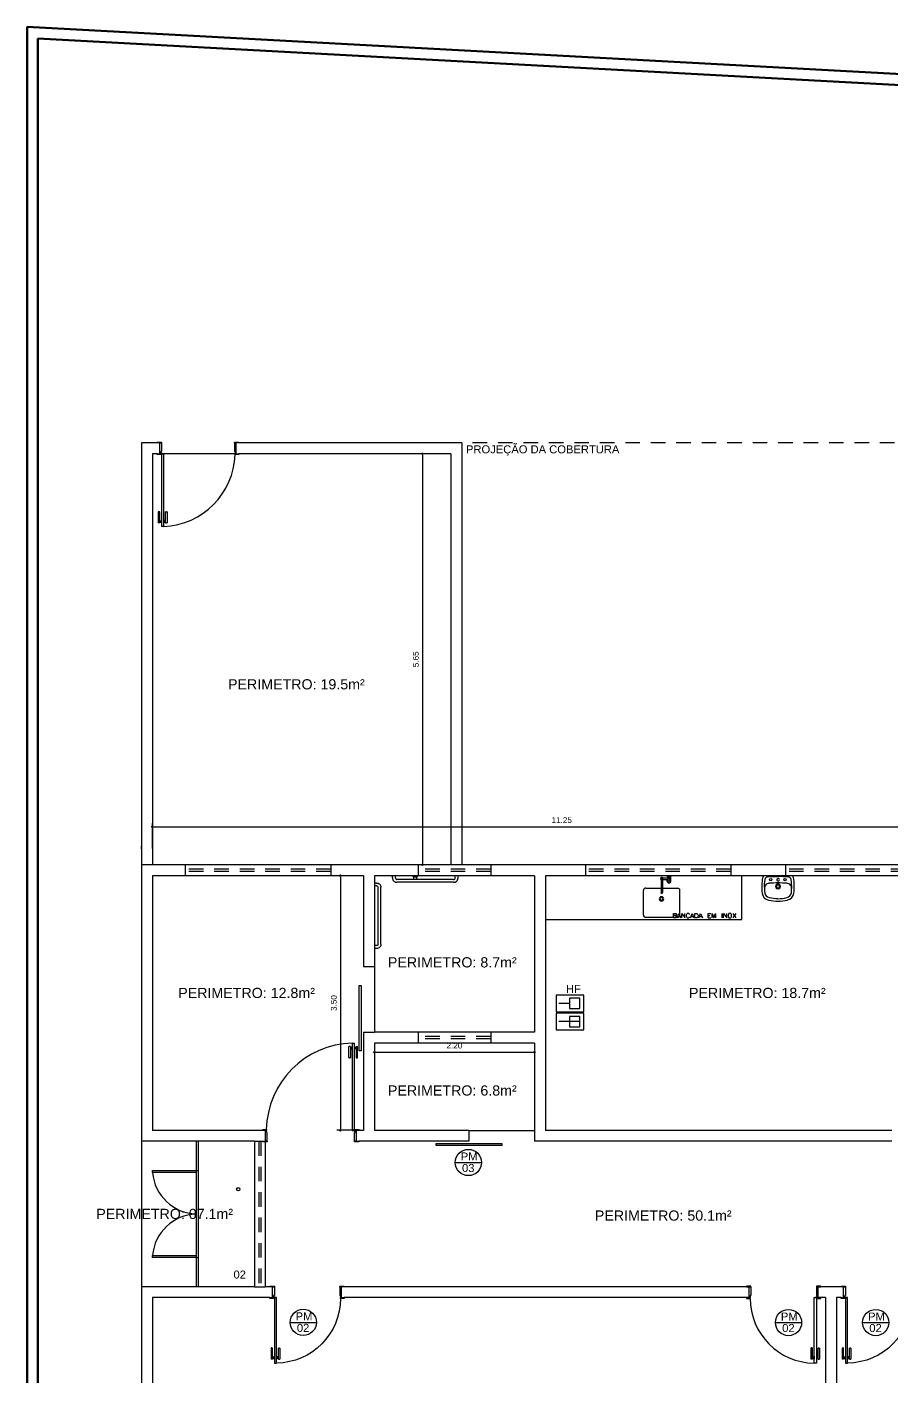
# Model space of a CAD drawing. Header units: millimetres. Extents: x 2125 to 3408, y 1171 to 1686.
# Drawn here: x 2125.2 to 2137.09, y 1479.3 to 1497.86 of the extents above; entities that cross this region are included whole.
import ezdxf

# ---------------------------------------------------------------- set-up
doc = ezdxf.new("R2010")
doc.units = ezdxf.units.MM
doc.linetypes.add('CONTORNO_QUADRO_T', pattern=[0.35, 0.2, -0.15])
for name, color, linetype in [('APCOZ', 7, 'Continuous'), ('APCOZ-I', 251, 'Continuous'), ('at_Entity', 7, 'Continuous'), ('barras acess', 7, 'Continuous'), ('ESQUADRIA', 3, 'Continuous'), ('ESQUADRIAS', 7, 'Continuous'), ('Esquadrias portas', 7, 'Continuous'), ('Esquadrias_Portas', 2, 'Continuous'), ('JANELA2', 1, 'Continuous'), ('Layout_Equipamentos', 7, 'Continuous'), ('PAREDE', 4, 'Continuous'), ('soleira piso', 7, 'Continuous'), ('TEXTO01', 7, 'Continuous'), ('TEXTO03', 2, 'Continuous'), ('TOMADAS DENTISTA', 7, 'Continuous')]:
    doc.layers.add(name, color=color, linetype=linetype)
doc.styles.add('ROMANS', font='arial.ttf')
doc.styles.add('TEXTO1', font='swissko.ttf', dxfattribs={"width": 0.6, "height": 0.1})
doc.dimstyles.new('ESCALA 50', dxfattribs={"dimtxt": 0.08, "dimasz": 0.02, "dimexe": 0.05, "dimexo": 0.05, "dimgap": 0.05, "dimtad": 1, "dimlfac": -10, "dimzin": 1, "dimdsep": 46, "dimtxsty": 'ROMANS', "dimblk1": 'PPC', "dimblk2": 'PPC', "dimsah": 1, "dimcen": 0.02, "dimclrd": 7, "dimclre": 7, "dimclrt": 3, "dimadec": 0, "dimazin": 0, "dimtfac": 1, "dimtix": 1, "dimtmove": 1, "dimatfit": 3, "dimldrblk": 'PPC', "dimfxl": 0, "dimtolj": 1, "dimtzin": 12, "dimarcsym": 0})

# ---------------------------------------------------------------- blocks, each defined once
blk = doc.blocks.new('P90_02')
at = {"layer": 'ESQUADRIAS', "color": 2}
for p, q in [((0.025, 0.075), (0.025, 0.975)), ((0.025, 0.975), (0.055, 0.975)), ((0.055, 0.975), (0.055, 0.075)), ((0.055, 0.075), (0.025, 0.075))]:
    blk.add_line(p, q, dxfattribs=at)
at = {"layer": 'ESQUADRIAS', "color": 3, "linetype": 'Continuous'}
for p, q in [((-0.02, 0.77), (-0.02, 0.921)), ((-0.003, 0.767), (-0.017, 0.767)), ((0, 0.921), (0, 0.77)), ((0.023, 0.88), (0.023, 0.92)), ((0.057, 0.88), (0.057, 0.92)), ((0.08, 0.921), (0.08, 0.77)), ((0.083, 0.767), (0.097, 0.767)), ((0.1, 0.77), (0.1, 0.921))]:
    blk.add_line(p, q, dxfattribs=at)
at = {"layer": 'ESQUADRIAS', "color": 3}
for p, q in [((0, 0.921), (-0.02, 0.921)), ((0, 0.91), (0.023, 0.91)), ((0, 0.9), (0.023, 0.9)), ((0, 0.89), (0.023, 0.89)), ((0.023, 0.92), (0.025, 0.92)), ((0.023, 0.88), (0.025, 0.88)), ((0.057, 0.92), (0.055, 0.92)), ((0.057, 0.88), (0.055, 0.88)), ((0.08, 0.91), (0.057, 0.91)), ((0.08, 0.9), (0.057, 0.9)), ((0.08, 0.89), (0.057, 0.89)), ((0.08, 0.921), (0.1, 0.921))]:
    blk.add_line(p, q, dxfattribs=at)
at = {"layer": 'ESQUADRIAS'}
for p, q in [((0.016, 0.059), (0.016, 0.062)), ((0.032, 0.074), (0.029, 0.074))]:
    blk.add_line(p, q, dxfattribs=at)
at = {"layer": 'ESQUADRIAS', "color": 3}
for points in [[(0.015, 0.085), (-0.035, 0.085), (-0.035, 0.075), (0.015, 0.075)], [(0.985, 0.085), (0.935, 0.085), (0.935, 0.075), (0.985, 0.075)], [(0.025, -0.075), (0, -0.075), (-0.035, -0.075), (-0.035, -0.085), (0.025, -0.085)], [(0.985, -0.075), (0.925, -0.075), (0.925, -0.085), (0.985, -0.085)]]:
    blk.add_lwpolyline(points, close=True, dxfattribs=at)
at = {"layer": 'ESQUADRIAS', "color": 2}
for points in [[(0.025, 0.045), (0.015, 0.045), (0.015, 0.075), (0, 0.075), (0, -0.075), (0.025, -0.075)], [(0.925, 0.045), (0.935, 0.045), (0.935, 0.075), (0.95, 0.075), (0.95, -0.075), (0.925, -0.075)]]:
    blk.add_lwpolyline(points, close=True, dxfattribs=at)
at = {"layer": 'ESQUADRIAS', "color": 1}
for points in [[(0.016, 0.071, -0.236068), (0.015, 0.073), (0.015, 0.07), (0.015, 0.05), (0.016, 0.05)], [(0.02, 0.074, 0.236068), (0.017, 0.075), (0.02, 0.075), (0.04, 0.075), (0.04, 0.074)]]:
    blk.add_lwpolyline(points, format="xyb", close=True, dxfattribs=at)
at = {"layer": 'ESQUADRIAS'}
for points in [[(0.017, 0.063), (0.016, 0.062), (0.016, 0.062)], [(0.017, 0.058), (0.016, 0.059), (0.016, 0.059)], [(0.017, 0.06), (0.017, 0.06), (0.017, 0.058), (0.017, 0.058), (0.017, 0.063), (0.017, 0.063), (0.017, 0.06), (0.017, 0.06)], [(0.028, 0.073), (0.029, 0.074), (0.029, 0.074)], [(0.03, 0.073), (0.03, 0.073), (0.033, 0.073), (0.033, 0.073), (0.028, 0.073), (0.028, 0.073), (0.03, 0.073), (0.03, 0.073)], [(0.033, 0.073), (0.032, 0.074), (0.032, 0.074)]]:
    blk.add_lwpolyline(points, dxfattribs=at)
at = {"layer": 'ESQUADRIAS', "color": 1}
blk.add_circle((0.017, 0.073), 0.0025, dxfattribs=at)
at = {"layer": 'ESQUADRIAS'}
blk.add_arc((0.043, 0.083), 0.892, 0.1295, 89.2231, dxfattribs=at)
at = {"layer": 'ESQUADRIAS', "color": 3, "linetype": 'Continuous'}
for centre, start, end in [((-0.017, 0.77), 180, 260.5377), ((-0.003, 0.77), 260.5377, 360), ((0.083, 0.77), 180, 279.4623), ((0.097, 0.77), 279.4623, 0)]:
    blk.add_arc(centre, 0.003, start, end, dxfattribs=at)
blk = doc.blocks.new('new block1')
at = {"layer": 'ESQUADRIAS', "color": 3, "linetype": 'Continuous'}
for p, q in [((-0.135, 1.16), (-0.135, 1.311)), ((-0.115, 1.311), (-0.115, 1.16)), ((-0.092, 1.27), (-0.092, 1.31)), ((-0.058, 1.27), (-0.058, 1.31)), ((-0.035, 1.311), (-0.035, 1.16)), ((-0.015, 1.16), (-0.015, 1.311)), ((-0.118, 1.157), (-0.132, 1.157)), ((-0.032, 1.157), (-0.018, 1.157))]:
    blk.add_line(p, q, dxfattribs=at)
at = {"layer": 'ESQUADRIAS', "color": 3}
for p, q in [((-0.115, 1.311), (-0.135, 1.311)), ((-0.115, 1.3), (-0.092, 1.3)), ((-0.092, 1.31), (-0.09, 1.31)), ((-0.058, 1.31), (-0.06, 1.31)), ((-0.035, 1.3), (-0.058, 1.3)), ((-0.035, 1.311), (-0.015, 1.311)), ((-0.115, 1.29), (-0.092, 1.29)), ((-0.115, 1.28), (-0.092, 1.28)), ((-0.092, 1.27), (-0.09, 1.27)), ((-0.058, 1.27), (-0.06, 1.27)), ((-0.035, 1.29), (-0.058, 1.29)), ((-0.035, 1.28), (-0.058, 1.28))]:
    blk.add_line(p, q, dxfattribs=at)
at = {"layer": 'ESQUADRIAS', "color": 2}
for p, q in [((-0.09, 1.36), (-0.09, 0.16)), ((-0.09, 1.36), (-0.06, 1.36)), ((-0.06, 0.16), (-0.06, 1.36)), ((-0.09, 0.16), (-0.06, 0.16))]:
    blk.add_line(p, q, dxfattribs=at)
at = {"layer": 'ESQUADRIAS'}
for p, q in [((-0.066, 0.159), (-0.063, 0.159)), ((-0.052, 0.144), (-0.052, 0.147))]:
    blk.add_line(p, q, dxfattribs=at)
at = {"layer": 'ESQUADRIAS', "color": 3}
for points in [[(-1.32, 0.17), (-1.27, 0.17), (-1.27, 0.16), (-1.32, 0.16)], [(-1.32, 0.01), (-1.26, 0.01), (-1.26, 0), (-1.32, 0)], [(-0.06, 0.01), (-0.035, 0.01), (0, 0.01), (0, 0), (-0.06, 0)], [(-0.05, 0.17), (0, 0.17), (0, 0.16), (-0.05, 0.16)]]:
    blk.add_lwpolyline(points, close=True, dxfattribs=at)
at = {"layer": 'ESQUADRIAS', "color": 2}
for points in [[(-1.26, 0.13), (-1.27, 0.13), (-1.27, 0.16), (-1.285, 0.16), (-1.285, 0.01), (-1.26, 0.01)], [(-0.06, 0.13), (-0.05, 0.13), (-0.05, 0.16), (-0.035, 0.16), (-0.035, 0.01), (-0.06, 0.01)]]:
    blk.add_lwpolyline(points, close=True, dxfattribs=at)
at = {"layer": 'ESQUADRIAS', "color": 1}
for points in [[(-0.054, 0.159, -0.236068), (-0.052, 0.16), (-0.055, 0.16), (-0.075, 0.16), (-0.075, 0.159)], [(-0.051, 0.156, 0.236068), (-0.05, 0.158), (-0.05, 0.155), (-0.05, 0.135), (-0.051, 0.135)]]:
    blk.add_lwpolyline(points, format="xyb", close=True, dxfattribs=at)
at = {"layer": 'ESQUADRIAS'}
for points in [[(-0.067, 0.158), (-0.066, 0.159), (-0.066, 0.159)], [(-0.065, 0.158), (-0.065, 0.158), (-0.067, 0.158), (-0.067, 0.158), (-0.062, 0.158), (-0.062, 0.158), (-0.065, 0.158), (-0.065, 0.158)], [(-0.062, 0.158), (-0.063, 0.159), (-0.063, 0.159)], [(-0.052, 0.148), (-0.052, 0.147), (-0.051, 0.147)], [(-0.052, 0.145), (-0.052, 0.145), (-0.052, 0.143), (-0.052, 0.143), (-0.052, 0.148), (-0.052, 0.148), (-0.052, 0.145), (-0.052, 0.145)], [(-0.052, 0.143), (-0.052, 0.144), (-0.051, 0.144)]]:
    blk.add_lwpolyline(points, dxfattribs=at)
at = {"layer": 'ESQUADRIAS', "color": 1}
blk.add_circle((-0.052, 0.158), 0.0025, dxfattribs=at)
at = {"layer": 'ESQUADRIAS', "color": 3, "linetype": 'Continuous'}
for centre, start, end in [((-0.132, 1.16), 180, 260.5377), ((-0.118, 1.16), 260.5377, 360), ((-0.032, 1.16), 180, 279.4623), ((-0.018, 1.16), 279.4623, 0)]:
    blk.add_arc(centre, 0.003, start, end, dxfattribs=at)
at = {"layer": 'Esquadrias portas'}
blk.add_arc((-0.052, 0.142), 1.219, 91.7966, 178.6909, dxfattribs=at)
blk = doc.blocks.new('new block3')
at = {"layer": 'TEXTO01'}
h = blk.add_hatch(dxfattribs=at)
h.set_pattern_fill('ANGLE', color=256)
h.set_pattern_definition([(0, (-2256.878, -909.728), (0, 6.985), [5.08, -1.905]), (90, (-2256.878, -909.728), (-6.985, 4e-16), [5.08, -1.905])])
h.paths.add_polyline_path([(-0.056, 0.205), (-0.196, 0.205), (-0.196, 0.065), (-0.056, 0.065)])
for p, q in [((-0.196, 0.135), (-0.346, 0.135)), ((-0.056, -0.115), (-0.346, -0.115))]:
    blk.add_line(p, q, dxfattribs=at)
for points in [[(-0.38, 0.25), (-0.38, 0.02), (0, 0.02), (0, 0.25), (-0.38, 0.25)], [(-0.196, 0.205), (-0.196, 0.065), (-0.056, 0.065), (-0.056, 0.205), (-0.196, 0.205)], [(-0.38, 0), (-0.38, -0.23), (0, -0.23), (0, 0), (-0.38, 0)], [(-0.196, -0.045), (-0.196, -0.185), (-0.056, -0.185), (-0.056, -0.045), (-0.196, -0.045)]]:
    blk.add_lwpolyline(points, dxfattribs=at)
at = {"layer": 'TEXTO01', "ltscale": 0.0001, "insert": (-0.247, 0.389), "char_height": 0.11, "width": 0.33036, "attachment_point": 1, "style": 'TEXTO1'}
blk.add_mtext('{\\fSansSerif|b0|i0|c2|p2;\\W1;HF}', dxfattribs=at)
blk = doc.blocks.new('new block5')
at = {"layer": 'barras acess', "color": 0}
for p, q in [((-0.391, 0.04), (0.391, 0.04)), ((-0.391, 0), (0.391, 0)), ((-0.452, -0.02), (-0.452, -0.051)), ((-0.412, -0.02), (-0.412, -0.051)), ((0.408, -0.02), (0.408, -0.051)), ((0.448, -0.02), (0.448, -0.051))]:
    blk.add_line(p, q, dxfattribs=at)
for centre, radius, start, end in [((-0.392, -0.02), 0.06, 88.8662, 180.134), ((-0.392, -0.02), 0.0201, 87.1138, 179.9486), ((0.39, -0.018), 0.0579, 357.6185, 90.9862), ((0.39, -0.018), 0.0181, 353.5362, 89.508)]:
    blk.add_arc(centre, radius, start, end, dxfattribs=at)
blk = doc.blocks.new('new block6')
at = {"layer": 'at_Entity', "color": 0}
for p, q in [((-0.032, -0.011), (-0.032, 0)), ((0.03, -0.008), (0.03, 0)), ((0.03, -0.008), (-0.032, -0.008)), ((-0.021, -0.051), (-0.021, -0.021)), ((0.019, -0.021), (-0.021, -0.021)), ((0.019, -0.051), (0.019, -0.021))]:
    blk.add_line(p, q, dxfattribs=at)
for centre, radius, start, end in [((-0.018, -0.008), 0.0136, 186.9665, 257.5809), ((0.016, -0.008), 0.0138, 280.9359, 356.4443)]:
    blk.add_arc(centre, radius, start, end, dxfattribs=at)
blk = doc.blocks.new('new block12')
at = {"layer": 'at_Entity', "color": 0}
for p, q in [((-0.19, 0), (0, 0)), ((-0.114, 0.055), (-0.108, 0.066)), ((-0.108, 0.042), (-0.114, 0.055)), ((-0.108, 0.066), (-0.097, 0.072)), ((-0.097, 0.036), (-0.108, 0.042)), ((-0.097, 0.072), (-0.085, 0.066)), ((-0.085, 0.042), (-0.097, 0.036)), ((-0.085, 0.066), (-0.08, 0.055)), ((-0.08, 0.055), (-0.085, 0.042)), ((-0.063, 0), (0.125, 0)), ((0, 0), (0.193, 0)), ((0.083, 0.055), (0.087, 0.066)), ((0.087, 0.042), (0.083, 0.055)), ((0.087, 0.066), (0.099, 0.072)), ((0.099, 0.036), (0.087, 0.042)), ((0.099, 0.072), (0.11, 0.066)), ((0.11, 0.042), (0.099, 0.036)), ((0.11, 0.066), (0.116, 0.055)), ((0.116, 0.055), (0.11, 0.042))]:
    blk.add_line(p, q, dxfattribs=at)
for centre, radius, start, end in [((0.53, 0.153), 0.754, 173.4134, 189.6929), ((-0.104, 0.219), 0.117, 102.514, 169.9443), ((0.123, 0.188), 0.311, 171.3221, 181.8265), ((-0.102, 0.216), 0.0847, 102.9461, 167.2809), ((-0.012, -0.125), 0.474, 88.698, 104.4219), ((0.014, -0.261), 0.577, 91.3524, 103.5038), ((0.01, -0.125), 0.474, 75.6368, 91.3415), ((-0.013, -0.257), 0.572, 76.4579, 88.6966), ((0.105, 0.222), 0.0784, 8.4194, 78.3837), ((0.108, 0.225), 0.111, 7.7196, 79.5925), ((-0.133, 0.188), 0.319, 357.9946, 8.1696), ((-0.531, 0.154), 0.753, 350.2791, 6.5765), ((-0.165, 0.045), 0.0522, 200.5417, 238.93), ((0.425, 0.149), 0.614, 177.3231, 189.2415), ((-0.117, 0.174), 0.0716, 176.6025, 219.5997), ((-0.143, 0.057), 0.0385, 188.7558, 265.6127), ((-0.121, 0.171), 0.0667, 220.3438, 269.4487), ((-0.007, 1.728), 1.716, 265.3753, 270.2103), ((0.002, 1.574), 1.475, 265.1896, 269.9391), ((-0.001, 0.147), 0.0349, 150.0032, 209.9968), ((-0.001, 0.147), 0.0349, 90, 149.9929), ((-0.001, 0.147), 0.0349, 209.9968, 269.9993), ((-0.001, 0.147), 0.0222, 90, 180), ((-0.001, 0.147), 0.0222, 180, 270), ((-0.001, 0.056), 0.018, 150.0128, 209.9872), ((-0.001, 0.056), 0.018, 90, 150.0398), ((-0.001, 0.056), 0.018, 210.0191, 270.0367), ((-0.001, 0.147), 0.0349, 29.9968, 89.9993), ((-0.001, 0.147), 0.0222, 360, 90), ((-0.001, 0.147), 0.0222, 270.0097, 360), ((-0.001, 0.147), 0.0349, 270, 329.9929), ((-0.001, 1.452), 1.353, 270.0208, 275.0951), ((-0.001, 0.056), 0.018, 30.0191, 90.0367), ((-0.001, 0.056), 0.018, 270, 330.0398), ((-0.001, 1.892), 1.879, 270, 274.4144), ((-0.001, 0.056), 0.018, 330.0128, 29.9872), ((-0.001, 0.147), 0.0349, 330.0032, 29.9968), ((0.123, 0.168), 0.0631, 266.7732, 320.7547), ((0.141, 0.059), 0.0402, 273.114, 350.3928), ((0.108, 0.173), 0.0781, 324.6525, 2.8394), ((-0.262, 0.132), 0.45, 349.782, 5.7972), ((0.174, 0.034), 0.0386, 297.8673, 348.5693)]:
    blk.add_arc(centre, radius, start, end, dxfattribs=at)
blk = doc.blocks.new('new block15')
at = {"layer": 'APCOZ'}
for p, q in [((1.614, 0.57), (1.684, 0.57)), ((1.684, 0.579), (1.673, 0.601)), ((1.684, 0.579), (1.684, 0.57)), ((1.719, 0.579), (1.73, 0.601)), ((1.719, 0.579), (1.719, 0.555)), ((1.59, 0.546), (1.59, 0.375)), ((1.61, 0.546), (1.61, 0.375)), ((1.614, 0.55), (1.679, 0.55)), ((1.676, 0.521), (1.676, 0.543)), ((1.726, 0.521), (1.726, 0.543))]:
    blk.add_line(p, q, dxfattribs=at)
at = {"layer": 'APCOZ', "linetype": 'Continuous'}
for points in [[(1.679, 0.55, 0), (1.678, 0.549, 0), (1.677, 0.547, 0), (1.677, 0.546, 0), (1.676, 0.544, 0), (1.676, 0.543, 0)], [(1.676, 0.521, 0), (1.677, 0.518, 0), (1.678, 0.514, 0), (1.68, 0.512, 0), (1.683, 0.509, 0), (1.686, 0.507, 0), (1.69, 0.505, 0), (1.695, 0.504, 0), (1.699, 0.504, 0), (1.704, 0.504, 0), (1.708, 0.504, 0), (1.712, 0.505, 0), (1.716, 0.507, 0), (1.719, 0.509, 0), (1.722, 0.512, 0), (1.724, 0.514, 0), (1.726, 0.518, 0), (1.726, 0.521, 0)], [(1.726, 0.543, 0), (1.726, 0.546, 0), (1.725, 0.548, 0), (1.724, 0.551, 0), (1.721, 0.553, 0), (1.719, 0.555, 0)]]:
    blk.add_polyline3d(points, dxfattribs=at)
at = {"layer": 'APCOZ'}
for centre, radius, start, end in [((1.6, 0.56), 0.0173, 144.5813, 215.4187), ((1.6, 0.56), 0.0173, 35.4187, 144.5813), ((1.6, 0.56), 0.0173, 215.4187, 234.5813), ((1.6, 0.37), 0.0112, 153.7208, 26.2792), ((1.6, 0.56), 0.0173, 305.4187, 324.5813)]:
    blk.add_arc(centre, radius, start, end, dxfattribs=at)
at = {"layer": 'APCOZ-I'}
for p, q in [((1.59, 0.564), (1.59, 0.546)), ((1.61, 0.564), (1.61, 0.546)), ((1.719, 0.579), (1.684, 0.579)), ((1.684, 0.57), (1.684, 0.555)), ((1.59, 0.375), (1.59, 0.37)), ((1.61, 0.375), (1.61, 0.37)), ((1.686, 0.535), (1.686, 0.556)), ((1.717, 0.535), (1.717, 0.556))]:
    blk.add_line(p, q, dxfattribs=at)
at = {"layer": 'APCOZ-I', "linetype": 'Continuous'}
for points in [[(1.685, 0.534, 0), (1.682, 0.532, 0), (1.679, 0.53, 0), (1.678, 0.527, 0), (1.677, 0.524, 0), (1.676, 0.521, 0)], [(1.684, 0.555, 0), (1.682, 0.554, 0), (1.681, 0.553, 0), (1.68, 0.552, 0), (1.679, 0.551, 0), (1.679, 0.55, 0)], [(1.721, 0.518, 0), (1.72, 0.52, 0), (1.719, 0.522, 0), (1.717, 0.524, 0), (1.715, 0.525, 0), (1.712, 0.527, 0), (1.708, 0.528, 0), (1.704, 0.528, 0), (1.7, 0.528, 0), (1.696, 0.528, 0), (1.693, 0.527, 0), (1.689, 0.526, 0), (1.686, 0.525, 0), (1.684, 0.523, 0), (1.683, 0.521, 0), (1.682, 0.519, 0), (1.682, 0.517, 0), (1.683, 0.514, 0), (1.684, 0.512, 0), (1.686, 0.511, 0), (1.689, 0.509, 0), (1.693, 0.508, 0), (1.696, 0.507, 0), (1.7, 0.507, 0), (1.704, 0.507, 0), (1.708, 0.508, 0), (1.712, 0.509, 0), (1.715, 0.51, 0), (1.717, 0.511, 0), (1.719, 0.513, 0), (1.72, 0.515, 0), (1.721, 0.518, 0)], [(1.685, 0.556, 0), (1.685, 0.556, 0), (1.684, 0.556, 0), (1.684, 0.556, 0), (1.684, 0.555, 0), (1.684, 0.555, 0)], [(1.719, 0.555, 0), (1.719, 0.555, 0), (1.718, 0.556, 0), (1.718, 0.556, 0), (1.718, 0.556, 0), (1.718, 0.556, 0)], [(1.726, 0.521, 0), (1.726, 0.524, 0), (1.725, 0.527, 0), (1.723, 0.53, 0), (1.721, 0.532, 0), (1.718, 0.534, 0)]]:
    blk.add_polyline3d(points, dxfattribs=at)
at = {"layer": 'APCOZ-I'}
for centre, radius, start, end in [((1.6, 0.56), 0.0126, 322.2518, 217.7482), ((1.6, 0.543), 0.0233, 64.5555, 115.4445), ((1.6, 0.56), 0.0173, 324.5813, 35.4187), ((1.701, 0.876), 0.279, 264.3752, 275.6248), ((1.701, 0.65), 0.0816, 257.5382, 282.4618), ((1.6, 0.437), 0.0233, 64.5555, 115.4445), ((1.686, 0.554), 0.002, 74.314, 121.5675), ((1.686, 0.533), 0.002, 63.9749, 122.1559), ((1.701, 0.609), 0.0549, 254.3139, 285.6861), ((1.701, 0.565), 0.0335, 243.9749, 296.0251), ((1.717, 0.554), 0.002, 58.4325, 105.6861), ((1.717, 0.533), 0.002, 57.8441, 116.0251), ((1.6, 0.37), 0.01, 180, 0)]:
    blk.add_arc(centre, radius, start, end, dxfattribs=at)
at = {"layer": 'at_Entity', "color": 0}
for p, q in [((2.7, 0), (2.7, 0.601)), ((1.35, 0.059), (1.35, 0.398)), ((1.849, 0.059), (1.849, 0.398)), ((0, 0), (2.7, 0)), ((1.38, 0.03), (1.82, 0.03)), ((1.761, 0.021), (1.761, 0.083)), ((1.761, 0.083), (1.786, 0.083)), ((1.786, 0.053), (1.761, 0.053)), ((1.786, 0.021), (1.761, 0.021)), ((1.786, 0.083), (1.797, 0.08)), ((1.797, 0.057), (1.786, 0.053)), ((1.786, 0.053), (1.797, 0.051)), ((1.797, 0.023), (1.786, 0.021)), ((1.797, 0.08), (1.799, 0.076)), ((1.799, 0.059), (1.797, 0.057)), ((1.797, 0.051), (1.799, 0.047)), ((1.799, 0.028), (1.797, 0.023)), ((1.799, 0.076), (1.801, 0.072)), ((1.801, 0.066), (1.799, 0.059)), ((1.799, 0.047), (1.801, 0.042)), ((1.801, 0.032), (1.799, 0.028)), ((1.801, 0.072), (1.801, 0.066)), ((1.801, 0.042), (1.801, 0.032)), ((1.813, 0.021), (1.837, 0.083)), ((1.822, 0.042), (1.852, 0.042)), ((1.837, 0.083), (1.862, 0.021)), ((1.877, 0.021), (1.877, 0.083)), ((1.877, 0.083), (1.917, 0.021)), ((1.917, 0.021), (1.917, 0.083)), ((1.94, 0.068), (1.938, 0.059)), ((1.938, 0.059), (1.938, 0.044)), ((1.938, 0.044), (1.94, 0.036)), ((1.945, 0.074), (1.94, 0.068)), ((1.94, 0.036), (1.945, 0.03)), ((1.951, 0.08), (1.945, 0.074)), ((1.945, 0.03), (1.951, 0.023)), ((1.957, 0.083), (1.951, 0.08)), ((1.951, 0.023), (1.957, 0.021)), ((1.968, 0.083), (1.957, 0.083)), ((1.957, 0.021), (1.968, 0.021)), ((1.974, 0.08), (1.968, 0.083)), ((1.968, 0.021), (1.974, 0.023)), ((1.981, 0.074), (1.974, 0.08)), ((1.974, 0.023), (1.981, 0.03)), ((1.983, 0.068), (1.981, 0.074)), ((1.981, 0.03), (1.983, 0.036)), ((1.995, 0.021), (2.019, 0.083)), ((2.004, 0.042), (2.034, 0.042)), ((2.019, 0.083), (2.042, 0.021)), ((2.057, 0.021), (2.057, 0.083)), ((2.057, 0.083), (2.078, 0.083)), ((2.078, 0.021), (2.057, 0.021)), ((2.078, 0.083), (2.086, 0.08)), ((2.086, 0.023), (2.078, 0.021)), ((2.086, 0.08), (2.093, 0.074)), ((2.093, 0.03), (2.086, 0.023)), ((2.093, 0.074), (2.097, 0.068)), ((2.097, 0.036), (2.093, 0.03)), ((2.097, 0.068), (2.099, 0.059)), ((2.099, 0.044), (2.097, 0.036)), ((2.099, 0.059), (2.099, 0.044)), ((2.112, 0.021), (2.135, 0.083)), ((2.12, 0.042), (2.15, 0.042)), ((2.135, 0.083), (2.158, 0.021)), ((2.237, 0.021), (2.237, 0.083)), ((2.237, 0.083), (2.275, 0.083)), ((2.237, 0.053), (2.26, 0.053)), ((2.237, 0.021), (2.275, 0.021)), ((2.292, 0.021), (2.292, 0.083)), ((2.292, 0.083), (2.317, 0.021)), ((2.317, 0.021), (2.34, 0.083)), ((2.34, 0.083), (2.34, 0.021)), ((2.427, 0.083), (2.427, 0.021)), ((2.45, 0.021), (2.45, 0.083)), ((2.45, 0.083), (2.493, 0.021)), ((2.493, 0.021), (2.493, 0.083)), ((2.516, 0.068), (2.512, 0.059)), ((2.512, 0.059), (2.512, 0.044)), ((2.512, 0.044), (2.516, 0.036)), ((2.518, 0.074), (2.516, 0.068)), ((2.516, 0.036), (2.518, 0.03)), ((2.524, 0.08), (2.518, 0.074)), ((2.518, 0.03), (2.524, 0.023)), ((2.531, 0.083), (2.524, 0.08)), ((2.524, 0.023), (2.531, 0.021)), ((2.544, 0.083), (2.531, 0.083)), ((2.531, 0.021), (2.544, 0.021)), ((2.548, 0.08), (2.544, 0.083)), ((2.544, 0.021), (2.548, 0.023)), ((2.554, 0.074), (2.548, 0.08)), ((2.548, 0.023), (2.554, 0.03)), ((2.558, 0.068), (2.554, 0.074)), ((2.554, 0.03), (2.558, 0.036)), ((2.56, 0.059), (2.558, 0.068)), ((2.558, 0.036), (2.56, 0.044)), ((2.56, 0.044), (2.56, 0.059)), ((2.577, 0.083), (2.62, 0.021)), ((2.62, 0.083), (2.577, 0.021))]:
    blk.add_line(p, q, dxfattribs=at)
for centre, radius, start, end in [((1.377, 0.402), 0.0277, 85.3276, 188.6223), ((1.819, 0.399), 0.0307, 358.1044, 87.9457), ((1.597, 0.282), 0.0307, 90, 180), ((1.597, 0.282), 0.0307, 180, 270), ((1.597, 0.282), 0.018, 90, 180), ((1.597, 0.282), 0.018, 180, 270), ((1.597, 0.282), 0.0307, 360, 90), ((1.597, 0.282), 0.018, 360, 90), ((1.597, 0.282), 0.018, 270, 0), ((1.597, 0.282), 0.0307, 270, 0), ((1.377, 0.057), 0.0273, 174.9724, 275.0276), ((1.819, 0.06), 0.0308, 272.0624, 357.9376)]:
    blk.add_arc(centre, radius, start, end, dxfattribs=at)
at = {"layer": 'Layout_Equipamentos'}
for p, q in [((1.38, 0.43), (1.59, 0.43)), ((1.61, 0.43), (1.82, 0.43))]:
    blk.add_line(p, q, dxfattribs=at)
blk = doc.blocks.new('new block2')
at = {"layer": 'ESQUADRIAS', "color": 2}
for p, q in [((-0.09, 1.16), (-0.09, 0.16)), ((-0.09, 1.16), (-0.06, 1.16)), ((-0.06, 0.16), (-0.06, 1.16)), ((-0.09, 0.16), (-0.06, 0.16))]:
    blk.add_line(p, q, dxfattribs=at)
at = {"layer": 'ESQUADRIAS', "color": 3, "linetype": 'Continuous'}
for p, q in [((-0.135, 0.96), (-0.135, 1.111)), ((-0.118, 0.957), (-0.132, 0.957)), ((-0.115, 1.111), (-0.115, 0.96)), ((-0.092, 1.07), (-0.092, 1.11)), ((-0.058, 1.07), (-0.058, 1.11)), ((-0.035, 1.111), (-0.035, 0.96)), ((-0.032, 0.957), (-0.018, 0.957)), ((-0.015, 0.96), (-0.015, 1.111))]:
    blk.add_line(p, q, dxfattribs=at)
at = {"layer": 'ESQUADRIAS', "color": 3}
for p, q in [((-0.115, 1.111), (-0.135, 1.111)), ((-0.115, 1.1), (-0.092, 1.1)), ((-0.115, 1.09), (-0.092, 1.09)), ((-0.115, 1.08), (-0.092, 1.08)), ((-0.092, 1.11), (-0.09, 1.11)), ((-0.092, 1.07), (-0.09, 1.07)), ((-0.058, 1.11), (-0.06, 1.11)), ((-0.058, 1.07), (-0.06, 1.07)), ((-0.035, 1.1), (-0.058, 1.1)), ((-0.035, 1.09), (-0.058, 1.09)), ((-0.035, 1.08), (-0.058, 1.08)), ((-0.035, 1.111), (-0.015, 1.111))]:
    blk.add_line(p, q, dxfattribs=at)
at = {"layer": 'ESQUADRIAS'}
for p, q in [((-0.066, 0.159), (-0.063, 0.159)), ((-0.052, 0.144), (-0.052, 0.147))]:
    blk.add_line(p, q, dxfattribs=at)
at = {"layer": 'ESQUADRIAS', "color": 3}
for points in [[(-1.12, 0.17), (-1.07, 0.17), (-1.07, 0.16), (-1.12, 0.16)], [(-1.12, 0.01), (-1.06, 0.01), (-1.06, 0), (-1.12, 0)], [(-0.06, 0.01), (-0.035, 0.01), (0, 0.01), (0, 0), (-0.06, 0)], [(-0.05, 0.17), (0, 0.17), (0, 0.16), (-0.05, 0.16)]]:
    blk.add_lwpolyline(points, close=True, dxfattribs=at)
at = {"layer": 'ESQUADRIAS', "color": 2}
for points in [[(-1.06, 0.13), (-1.07, 0.13), (-1.07, 0.16), (-1.085, 0.16), (-1.085, 0.01), (-1.06, 0.01)], [(-0.06, 0.13), (-0.05, 0.13), (-0.05, 0.16), (-0.035, 0.16), (-0.035, 0.01), (-0.06, 0.01)]]:
    blk.add_lwpolyline(points, close=True, dxfattribs=at)
at = {"layer": 'ESQUADRIAS', "color": 1}
for points in [[(-0.054, 0.159, -0.236068), (-0.052, 0.16), (-0.055, 0.16), (-0.075, 0.16), (-0.075, 0.159)], [(-0.051, 0.156, 0.236068), (-0.05, 0.158), (-0.05, 0.155), (-0.05, 0.135), (-0.051, 0.135)]]:
    blk.add_lwpolyline(points, format="xyb", close=True, dxfattribs=at)
at = {"layer": 'ESQUADRIAS'}
for points in [[(-0.067, 0.158), (-0.066, 0.159), (-0.066, 0.159)], [(-0.065, 0.158), (-0.065, 0.158), (-0.067, 0.158), (-0.067, 0.158), (-0.062, 0.158), (-0.062, 0.158), (-0.065, 0.158), (-0.065, 0.158)], [(-0.062, 0.158), (-0.063, 0.159), (-0.063, 0.159)], [(-0.052, 0.148), (-0.052, 0.147), (-0.051, 0.147)], [(-0.052, 0.145), (-0.052, 0.145), (-0.052, 0.143), (-0.052, 0.143), (-0.052, 0.148), (-0.052, 0.148), (-0.052, 0.145), (-0.052, 0.145)], [(-0.052, 0.143), (-0.052, 0.144), (-0.051, 0.144)]]:
    blk.add_lwpolyline(points, dxfattribs=at)
at = {"layer": 'ESQUADRIAS', "color": 1}
blk.add_circle((-0.052, 0.158), 0.0025, dxfattribs=at)
at = {"layer": 'ESQUADRIAS', "color": 3, "linetype": 'Continuous'}
for centre, start, end in [((-0.132, 0.96), 180, 260.5377), ((-0.118, 0.96), 260.5377, 360), ((-0.032, 0.96), 180, 279.4623), ((-0.018, 0.96), 279.4623, 0)]:
    blk.add_arc(centre, 0.003, start, end, dxfattribs=at)
at = {"layer": 'Esquadrias portas'}
blk.add_arc((-0.047, 0.137), 1.024, 92.4121, 178.1744, dxfattribs=at)
blk = doc.blocks.new('PPC')
at = {"color": 2}
blk.add_circle((0, 0), 0.5, dxfattribs=at)
blk = doc.blocks.new('*D1361')
at = {"color": 7, "lineweight": -2, "transparency": 16777216}
for p, q in [((2129.974, 1483.841), (2129.974, 1483.715)), ((2129.994, 1483.765), (2132.154, 1483.765)), ((2132.174, 1483.841), (2132.174, 1483.715))]:
    blk.add_line(p, q, dxfattribs=at)
at = {"layer": 'DEFPOINTS', "color": 0, "transparency": 16777216}
for p in [(2129.974, 1483.891), (2132.174, 1483.891), (2132.174, 1483.765)]:
    blk.add_point(p, dxfattribs=at)
at = {"color": 7, "lineweight": -2, "transparency": 16777216, "xscale": 0.02, "yscale": 0.02, "zscale": 0.02, "rotation": 180}
blk.add_blockref('PPC', (2129.974, 1483.765), dxfattribs=at)
at = {"color": 7, "lineweight": -2, "transparency": 16777216, "xscale": 0.02, "yscale": 0.02, "zscale": 0.02}
blk.add_blockref('PPC', (2132.174, 1483.765), dxfattribs=at)
at = {"color": 3, "transparency": 16777216, "insert": (2131.074, 1483.856), "char_height": 0.08, "attachment_point": 5, "style": 'ROMANS'}
blk.add_mtext('\\A1;2.20', dxfattribs=at)
blk = doc.blocks.new('*D1396')
at = {"color": 7, "lineweight": -2, "transparency": 16777216}
for p, q in [((2130.935, 1491.991), (2130.585, 1491.991)), ((2130.635, 1491.971), (2130.635, 1486.361)), ((2130.935, 1486.341), (2130.585, 1486.341))]:
    blk.add_line(p, q, dxfattribs=at)
at = {"layer": 'DEFPOINTS', "color": 0, "transparency": 16777216}
for p in [(2131.024, 1491.991), (2130.635, 1486.341), (2131.024, 1486.341)]:
    blk.add_point(p, dxfattribs=at)
at = {"color": 7, "lineweight": -2, "transparency": 16777216, "xscale": 0.02, "yscale": 0.02, "zscale": 0.02}
for p, rotation in [((2130.635, 1491.991), 90), ((2130.635, 1486.341), 270)]:
    blk.add_blockref('PPC', p, dxfattribs=dict(at, rotation=rotation))
at = {"color": 3, "transparency": 16777216, "insert": (2130.544, 1489.166), "char_height": 0.08, "attachment_point": 5, "rotation": 90, "style": 'ROMANS'}
blk.add_mtext('\\A1;5.65', dxfattribs=at)
blk = doc.blocks.new('*D1397')
at = {"color": 7, "lineweight": -2, "transparency": 16777216}
for p, q in [((2126.924, 1486.564), (2126.924, 1486.914)), ((2126.944, 1486.864), (2138.154, 1486.864)), ((2138.174, 1486.564), (2138.174, 1486.914))]:
    blk.add_line(p, q, dxfattribs=at)
at = {"layer": 'DEFPOINTS', "color": 0, "transparency": 16777216}
for p in [(2138.174, 1486.864), (2126.924, 1486.341), (2138.174, 1486.341)]:
    blk.add_point(p, dxfattribs=at)
at = {"color": 7, "lineweight": -2, "transparency": 16777216, "xscale": 0.02, "yscale": 0.02, "zscale": 0.02, "rotation": 180}
blk.add_blockref('PPC', (2126.924, 1486.864), dxfattribs=at)
at = {"color": 7, "lineweight": -2, "transparency": 16777216, "xscale": 0.02, "yscale": 0.02, "zscale": 0.02}
blk.add_blockref('PPC', (2138.174, 1486.864), dxfattribs=at)
at = {"color": 3, "transparency": 16777216, "insert": (2132.549, 1486.955), "char_height": 0.08, "attachment_point": 5, "style": 'ROMANS'}
blk.add_mtext('\\A1;11.25', dxfattribs=at)
blk = doc.blocks.new('*D1398')
at = {"color": 7, "lineweight": -2, "transparency": 16777216}
for p, q in [((2129.774, 1486.191), (2129.458, 1486.191)), ((2129.508, 1486.171), (2129.508, 1482.711)), ((2129.774, 1482.691), (2129.458, 1482.691))]:
    blk.add_line(p, q, dxfattribs=at)
at = {"layer": 'DEFPOINTS', "color": 0, "transparency": 16777216}
for p in [(2129.824, 1486.191), (2129.508, 1482.691), (2129.824, 1482.691)]:
    blk.add_point(p, dxfattribs=at)
at = {"color": 7, "lineweight": -2, "transparency": 16777216, "xscale": 0.02, "yscale": 0.02, "zscale": 0.02}
for p, rotation in [((2129.508, 1486.191), 90), ((2129.508, 1482.691), 270)]:
    blk.add_blockref('PPC', p, dxfattribs=dict(at, rotation=rotation))
at = {"color": 3, "transparency": 16777216, "insert": (2129.417, 1484.441), "char_height": 0.08, "attachment_point": 5, "rotation": 90, "style": 'ROMANS'}
blk.add_mtext('\\A1;3.50', dxfattribs=at)

msp = doc.modelspace()

# ---------------------------------------------------------------- hatches: boundary and pattern name
at = {"layer": 'TEXTO01'}
h = msp.add_hatch(dxfattribs=at)
h.set_pattern_fill('ANGLE', color=256)
h.set_pattern_definition([(0, (-157.055, 599.275), (0, 6.985), [5.08, -1.905]), (90, (-157.055, 599.275), (-6.985, 4e-16), [5.08, -1.905])])
h.paths.add_polyline_path([(2128.125, 1481.8802, 1), (2128.0794, 1481.8802, 1)])

# ---------------------------------------------------------------- linework, layer by layer
for p, q in [((2127.5241, 1482.5409), (2127.5241, 1480.5409)), ((2127.5541, 1482.5409), (2127.5541, 1480.5409))]:
    msp.add_line(p, q)
at = {"lineweight": 50}
msp.add_lwpolyline([(2125.1992, 1497.8578), (2125.1992, 1470.736), (2185.6413, 1470.7338), (2186.2644, 1494.5578), (2125.1992, 1497.8578)], dxfattribs=at)
msp.add_lwpolyline([(2125.3492, 1497.6995), (2125.3492, 1470.886), (2185.4951, 1470.8838), (2186.1106, 1494.4159)], close=True, dxfattribs=at)
at = {"layer": 'ESQUADRIA', "linetype": 'CONTORNO_QUADRO_T'}
for p, q in [((2129.3741, 1486.2809), (2127.3741, 1486.2809)), ((2131.5741, 1486.2809), (2130.5741, 1486.2809)), ((2134.8741, 1486.2809), (2132.8741, 1486.2809)), ((2137.6241, 1486.2809), (2135.6241, 1486.2809)), ((2129.3741, 1486.2509), (2127.3741, 1486.2509)), ((2131.5741, 1486.2509), (2130.5741, 1486.2509)), ((2134.8741, 1486.2509), (2132.8741, 1486.2509)), ((2137.6241, 1486.2509), (2135.6241, 1486.2509)), ((2131.5741, 1483.9809), (2130.5741, 1483.9809)), ((2131.5741, 1483.9509), (2130.5741, 1483.9509)), ((2128.3841, 1482.5409), (2128.3841, 1480.5409)), ((2128.4141, 1482.5409), (2128.4141, 1480.5409))]:
    msp.add_line(p, q, dxfattribs=at)
at = {"layer": 'Esquadrias portas'}
for centre, start, end in [((2127.5468, 1482.1655), 185.01546, 267.92214), ((2127.5468, 1480.9162), 92.07786, 174.98454)]:
    msp.add_arc(centre, 0.6251, start, end, dxfattribs=at)
at = {"layer": 'Esquadrias_Portas'}
for p, q in [((2127.5241, 1482.1409), (2127.5541, 1482.1409)), ((2127.5241, 1480.9409), (2127.5541, 1480.9409))]:
    msp.add_line(p, q, dxfattribs=at)
for points in [[(2129.7641, 1484.6836), (2129.7941, 1484.6836), (2129.7941, 1483.7836), (2129.7641, 1483.7836), (2129.7641, 1484.6836)], [(2131.7241, 1482.5109), (2131.7241, 1482.4809), (2130.8241, 1482.4809), (2130.8241, 1482.5109), (2131.7241, 1482.5109)], [(2127.5241, 1482.1109), (2126.9241, 1482.1109), (2126.9241, 1482.1409), (2127.5241, 1482.1409), (2127.5241, 1482.1109)], [(2127.5241, 1480.9409), (2126.9241, 1480.9409), (2126.9241, 1480.9709), (2127.5241, 1480.9709), (2127.5241, 1480.9409)]]:
    msp.add_lwpolyline(points, dxfattribs=at)
at = {"layer": 'JANELA2'}
for p, q in [((2127.3741, 1486.3409), (2127.3741, 1486.1909)), ((2129.3741, 1486.3409), (2129.3741, 1486.1909)), ((2130.5741, 1486.3409), (2130.5741, 1486.1909)), ((2131.5741, 1486.3409), (2131.5741, 1486.1909)), ((2132.8741, 1486.3409), (2132.8741, 1486.1909)), ((2134.8741, 1486.3409), (2134.8741, 1486.1909)), ((2135.6241, 1486.3409), (2135.6241, 1486.1909)), ((2130.5741, 1484.0409), (2130.5741, 1483.8909)), ((2131.5741, 1484.0409), (2131.5741, 1483.8909)), ((2128.3241, 1482.5409), (2128.4741, 1482.5409)), ((2128.3241, 1480.5409), (2128.4741, 1480.5409))]:
    msp.add_line(p, q, dxfattribs=at)
at = {"layer": 'Layout_Equipamentos'}
msp.add_line((2126.7741, 1486.5616), (2126.7741, 1486.5972), dxfattribs=at)
at = {"layer": 'PAREDE'}
for p, q in [((2126.7741, 1492.1409), (2126.7741, 1476.8909)), ((2126.9891, 1492.1409), (2126.7741, 1492.1409)), ((2131.1741, 1492.1409), (2128.1091, 1492.1409)), ((2131.1741, 1492.1409), (2131.1741, 1486.3409)), ((2126.9241, 1491.9909), (2126.9241, 1486.3409)), ((2126.9891, 1491.9909), (2126.9241, 1491.9909)), ((2131.0241, 1491.9909), (2128.1091, 1491.9909)), ((2131.0241, 1491.9909), (2131.0241, 1486.3409)), ((2131.1741, 1491.9909), (2131.1741, 1486.3409)), ((2129.8241, 1486.1909), (2126.9241, 1486.1909)), ((2126.9241, 1486.1909), (2126.9241, 1482.6909)), ((2129.8241, 1486.1909), (2129.8241, 1484.9409)), ((2129.9741, 1486.1909), (2129.9741, 1484.9409)), ((2132.1741, 1486.1909), (2132.1741, 1484.0409)), ((2132.3241, 1486.1909), (2132.3241, 1482.6909)), ((2129.8241, 1484.9409), (2129.9741, 1484.9409)), ((2129.8241, 1484.0409), (2129.8241, 1482.6909)), ((2129.8241, 1484.0409), (2129.9741, 1484.0409)), ((2129.9741, 1483.8909), (2129.9741, 1482.6909)), ((2132.1741, 1483.8909), (2132.1741, 1482.5409)), ((2131.2741, 1482.6909), (2131.2741, 1482.5409)), ((2126.9241, 1480.3909), (2126.9241, 1476.8909))]:
    msp.add_line(p, q, dxfattribs=at)
at = {"layer": 'PAREDE', "linetype": 'Continuous'}
for p, q in [((2138.1741, 1486.3409), (2126.7741, 1486.3409)), ((2132.1741, 1486.1909), (2129.9741, 1486.1909)), ((2138.1741, 1486.1909), (2132.3241, 1486.1909)), ((2132.1741, 1484.0409), (2129.9741, 1484.0409)), ((2132.1741, 1483.8909), (2129.9741, 1483.8909)), ((2128.4391, 1482.6909), (2126.9241, 1482.6909)), ((2129.8241, 1482.6909), (2129.7591, 1482.6909)), ((2131.2741, 1482.6909), (2129.9741, 1482.6909)), ((2137.0891, 1482.6909), (2132.3241, 1482.6909)), ((2128.3241, 1482.5409), (2126.7741, 1482.5409)), ((2128.3241, 1482.5409), (2128.3241, 1480.5409)), ((2128.4991, 1482.5409), (2128.4741, 1482.5409)), ((2128.4741, 1482.5409), (2128.4741, 1480.5409)), ((2131.2741, 1482.5409), (2129.7591, 1482.5409)), ((2137.0891, 1482.5409), (2132.1741, 1482.5409)), ((2128.3241, 1480.5409), (2126.7741, 1480.5409)), ((2128.5391, 1480.5409), (2128.4741, 1480.5409)), ((2135.0891, 1480.5409), (2129.5591, 1480.5409)), ((2136.3891, 1480.5409), (2136.1091, 1480.5409)), ((2128.5391, 1480.3909), (2126.9241, 1480.3909)), ((2135.0891, 1480.3909), (2129.5591, 1480.3909)), ((2136.1741, 1480.3909), (2136.1091, 1480.3909)), ((2136.1741, 1480.3909), (2136.1741, 1476.8909)), ((2136.3241, 1480.3909), (2136.3241, 1476.8909)), ((2136.3891, 1480.3909), (2136.3241, 1480.3909))]:
    msp.add_line(p, q, dxfattribs=at)
at = {"layer": 'soleira piso'}
for p, q in [((2128.0591, 1491.9909), (2127.0791, 1491.9909)), ((2129.9741, 1484.9409), (2129.9741, 1484.0409)), ((2131.2741, 1482.6909), (2132.1741, 1482.6909))]:
    msp.add_line(p, q, dxfattribs=at)
at = {"layer": 'TEXTO01', "linetype": 'CONTORNO_QUADRO_T'}
msp.add_line((2138.1741, 1492.1409), (2131.1741, 1492.1409), dxfattribs=at)
at = {"layer": 'TEXTO01'}
for p, q in [((2131.086, 1482.2485), (2131.4468, 1482.2485)), ((2128.816, 1480.051), (2129.1767, 1480.051)), ((2135.4866, 1480.0488), (2135.8474, 1480.0488)), ((2136.6846, 1480.0488), (2137.0454, 1480.0488))]:
    msp.add_line(p, q, dxfattribs=at)
for centre, radius in [((2131.2664, 1482.2485), 0.1804), ((2128.1022, 1481.8802), 0.0228), ((2128.9963, 1480.051), 0.1804), ((2135.667, 1480.0488), 0.1804), ((2136.865, 1480.0488), 0.1804)]:
    msp.add_circle(centre, radius, dxfattribs=at)

# ---------------------------------------------------------------- block references
at = {"layer": 'barras acess', "xscale": -1, "rotation": 270}
msp.add_blockref('new block5', (2130.0249, 1485.6425), dxfattribs=at)
at = {"layer": 'barras acess', "rotation": 180}
msp.add_blockref('new block5', (2130.6724, 1486.1401), dxfattribs=at)
at = {"layer": 'ESQUADRIAS', "xscale": -1, "rotation": 180}
for p in [(2128.5741, 1480.4659), (2136.4241, 1480.4659)]:
    msp.add_blockref('P90_02', p, dxfattribs=at)
at = {"layer": 'ESQUADRIAS', "rotation": 180}
msp.add_blockref('P90_02', (2136.0741, 1480.4659), dxfattribs=at)
at = {"layer": 'JANELA2'}
msp.add_blockref('new block1', (2129.7591, 1482.5309), dxfattribs=at)
at = {"layer": 'Layout_Equipamentos'}
for name, p in [('new block6', (2130.5365, 1486.1909)), ('new block15', (2132.3241, 1485.5899))]:
    msp.add_blockref(name, p, dxfattribs=at)
at = {"layer": 'Layout_Equipamentos', "rotation": 180}
msp.add_blockref('new block12', (2135.5218, 1486.1909), dxfattribs=at)
at = {"layer": 'TEXTO01', "rotation": 180}
msp.add_blockref('new block2', (2126.9891, 1492.1509), dxfattribs=at)
at = {"layer": 'TOMADAS DENTISTA'}
msp.add_blockref('new block3', (2132.8541, 1484.3009), dxfattribs=at)

# ---------------------------------------------------------------- texts
at = {"layer": 'TEXTO01', "ltscale": 0.0001, "char_height": 0.11, "attachment_point": 1, "style": 'TEXTO1'}
for s, insert, width in [('{\\fSansSerif|b0|i0|c2|p2;\\W1;PROJEÇÃO DA COBERTURA}', (2131.2331, 1492.1073), 2.120443), ('{\\fSansSerif|b0|i0|c2|p2;\\W1;PM}', (2131.1617, 1482.3865), 0.330365), ('{\\fSansSerif|b0|i0|c2|p2;\\W1;03}', (2131.1787, 1482.228), 0.330365), ('{\\fSansSerif|b0|i0|c2|p2;\\W1;02}', (2128.0376, 1480.7637), 0.330365), ('{\\fSansSerif|b0|i0|c2|p2;\\W1;PM}', (2128.8916, 1480.1889), 0.330365), ('{\\fSansSerif|b0|i0|c2|p2;\\W1;PM}', (2135.5622, 1480.1868), 0.330365), ('{\\fSansSerif|b0|i0|c2|p2;\\W1;PM}', (2136.7603, 1480.1868), 0.330365), ('{\\fSansSerif|b0|i0|c2|p2;\\W1;02}', (2128.9087, 1480.0304), 0.330365), ('{\\fSansSerif|b0|i0|c2|p2;\\W1;02}', (2135.5793, 1480.0283), 0.330365), ('{\\fSansSerif|b0|i0|c2|p2;\\W1;02}', (2136.7773, 1480.0283), 0.330365)]:
    msp.add_mtext(s, dxfattribs=dict(at, insert=insert, width=width))
at = {"layer": 'TEXTO03', "ltscale": 0.0001, "char_height": 0.12, "width": 2.650696, "attachment_point": 1, "style": 'TEXTO1'}
for s, insert in [('{\\fSansSerif|b0|i0|c2|p2;\\H1.5x;\\W1;\\C2;\\P\\H0.77777x;\\C3;        PERIMETRO: 19.5m²}', (2127.5275, 1489.1924)), ('{\\fSansSerif|b0|i0|c2|p2;\\H1.5x;\\W1;\\C2;\\P\\H0.77777x;\\C3;        PERIMETRO: 8.7m²}', (2129.7253, 1485.3704)), ('{\\fSansSerif|b0|i0|c2|p2;\\H1.5x;\\W1;\\C2;\\P\\H0.77777x;\\C3;        PERIMETRO: 12.8m²}', (2126.843, 1484.9499)), ('{\\fSansSerif|b0|i0|c2|p2;\\H1.5x;\\W1;\\C2;\\P\\H0.77777x;\\C3;        PERIMETRO: 18.7m²}', (2133.8635, 1484.9499)), ('{\\fSansSerif|b0|i0|c2|p2;\\H1.5x;\\W1;\\C2;\\P\\H0.77777x;\\C3;        PERIMETRO: 6.8m²}', (2129.7253, 1483.6089)), ('{\\fSansSerif|b0|i0|c2|p2;\\H1.5x;\\W1;\\C2;\\P\\H0.77777x;\\C3;        PERIMETRO: 07.1m²}', (2125.7171, 1481.9122)), ('{\\fSansSerif|b0|i0|c2|p2;\\H1.5x;\\W1;\\C2;\\P\\H0.77777x;\\C3;        PERIMETRO: 50.1m²}', (2132.57, 1481.8899))]:
    msp.add_mtext(s, dxfattribs=dict(at, insert=insert))

# ---------------------------------------------------------------- dimensions: what is measured, and where the dimension line sits
for base, p1, p2, picture, middle in [((2130.6346, 1486.3409), (2131.0241, 1491.9909), (2131.0241, 1486.3409), '*D1396', (2130.5438, 1489.1659)), ((2129.5078, 1482.6909), (2129.8241, 1486.1909), (2129.8241, 1482.6909), '*D1398', (2129.417, 1484.4409))]:
    dim = msp.add_linear_dim(base=base, p1=p1, p2=p2, angle=90, dimstyle='ESCALA 50', override={"dimfxl": 0.3, "dimfxlon": 1})
    dim.commit()
    dim.dimension.update_dxf_attribs({"geometry": picture, "text_midpoint": middle})
for base, p1, p2, picture, middle in [((2138.1741, 1486.8639), (2126.9241, 1486.3409), (2138.1741, 1486.3409), '*D1397', (2132.5491, 1486.9548)), ((2132.1741, 1483.765), (2129.9741, 1483.8909), (2132.1741, 1483.8909), '*D1361', (2131.0741, 1483.8558))]:
    dim = msp.add_linear_dim(base=base, p1=p1, p2=p2, dimstyle='ESCALA 50', override={"dimfxl": 0.3, "dimfxlon": 1})
    dim.commit()
    dim.dimension.update_dxf_attribs({"geometry": picture, "text_midpoint": middle})

doc.saveas('drawing.dxf')
